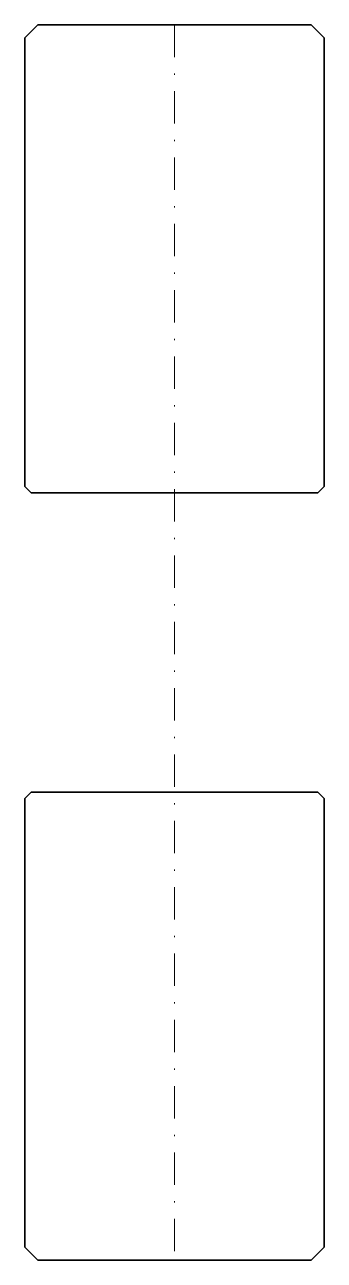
# Model space of a CAD drawing. Header units: millimetres. Extents: x -11.5 to 11.5, y 0 to 95.
import ezdxf

# ---------------------------------------------------------------- set-up
doc = ezdxf.new("R2010")
doc.units = ezdxf.units.MM
doc.header["$LTSCALE"] = 5
doc.linetypes.add('AUSGEZOGEN', pattern=[0])
doc.linetypes.add('DASHDOT', pattern=[1, 0.5, -0.25, 0, -0.25])
doc.layers.add('2', color=7, linetype='Continuous')

msp = doc.modelspace()

# ---------------------------------------------------------------- linework, layer by layer
at = {"layer": '2', "color": 7, "linetype": 'AUSGEZOGEN', "lineweight": 35}
for p, q in [((-11.5, 94), (-10.5, 95)), ((-10.5, 95), (10.5, 95)), ((10.5, 95), (11.5, 94)), ((-11.5, 59.5), (-11.5, 94)), ((11.5, 94), (11.5, 59.5)), ((-11, 59), (-11.5, 59.5)), ((11, 59), (-11, 59)), ((11.5, 59.5), (11, 59)), ((-11, 36), (-11.5, 35.5)), ((-11.5, 35.5), (-11.5, 1)), ((11, 36), (-11, 36)), ((11.5, 35.5), (11, 36)), ((11.5, 1), (11.5, 35.5)), ((-11.5, 1), (-10.5, 0)), ((10.5, 0), (11.5, 1)), ((-10.5, 0), (10.5, 0))]:
    msp.add_line(p, q, dxfattribs=at)
at = {"layer": '2', "color": 7, "linetype": 'DASHDOT', "lineweight": 18}
msp.add_line((0, 95), (0, 0), dxfattribs=at)

doc.saveas('drawing.dxf')
